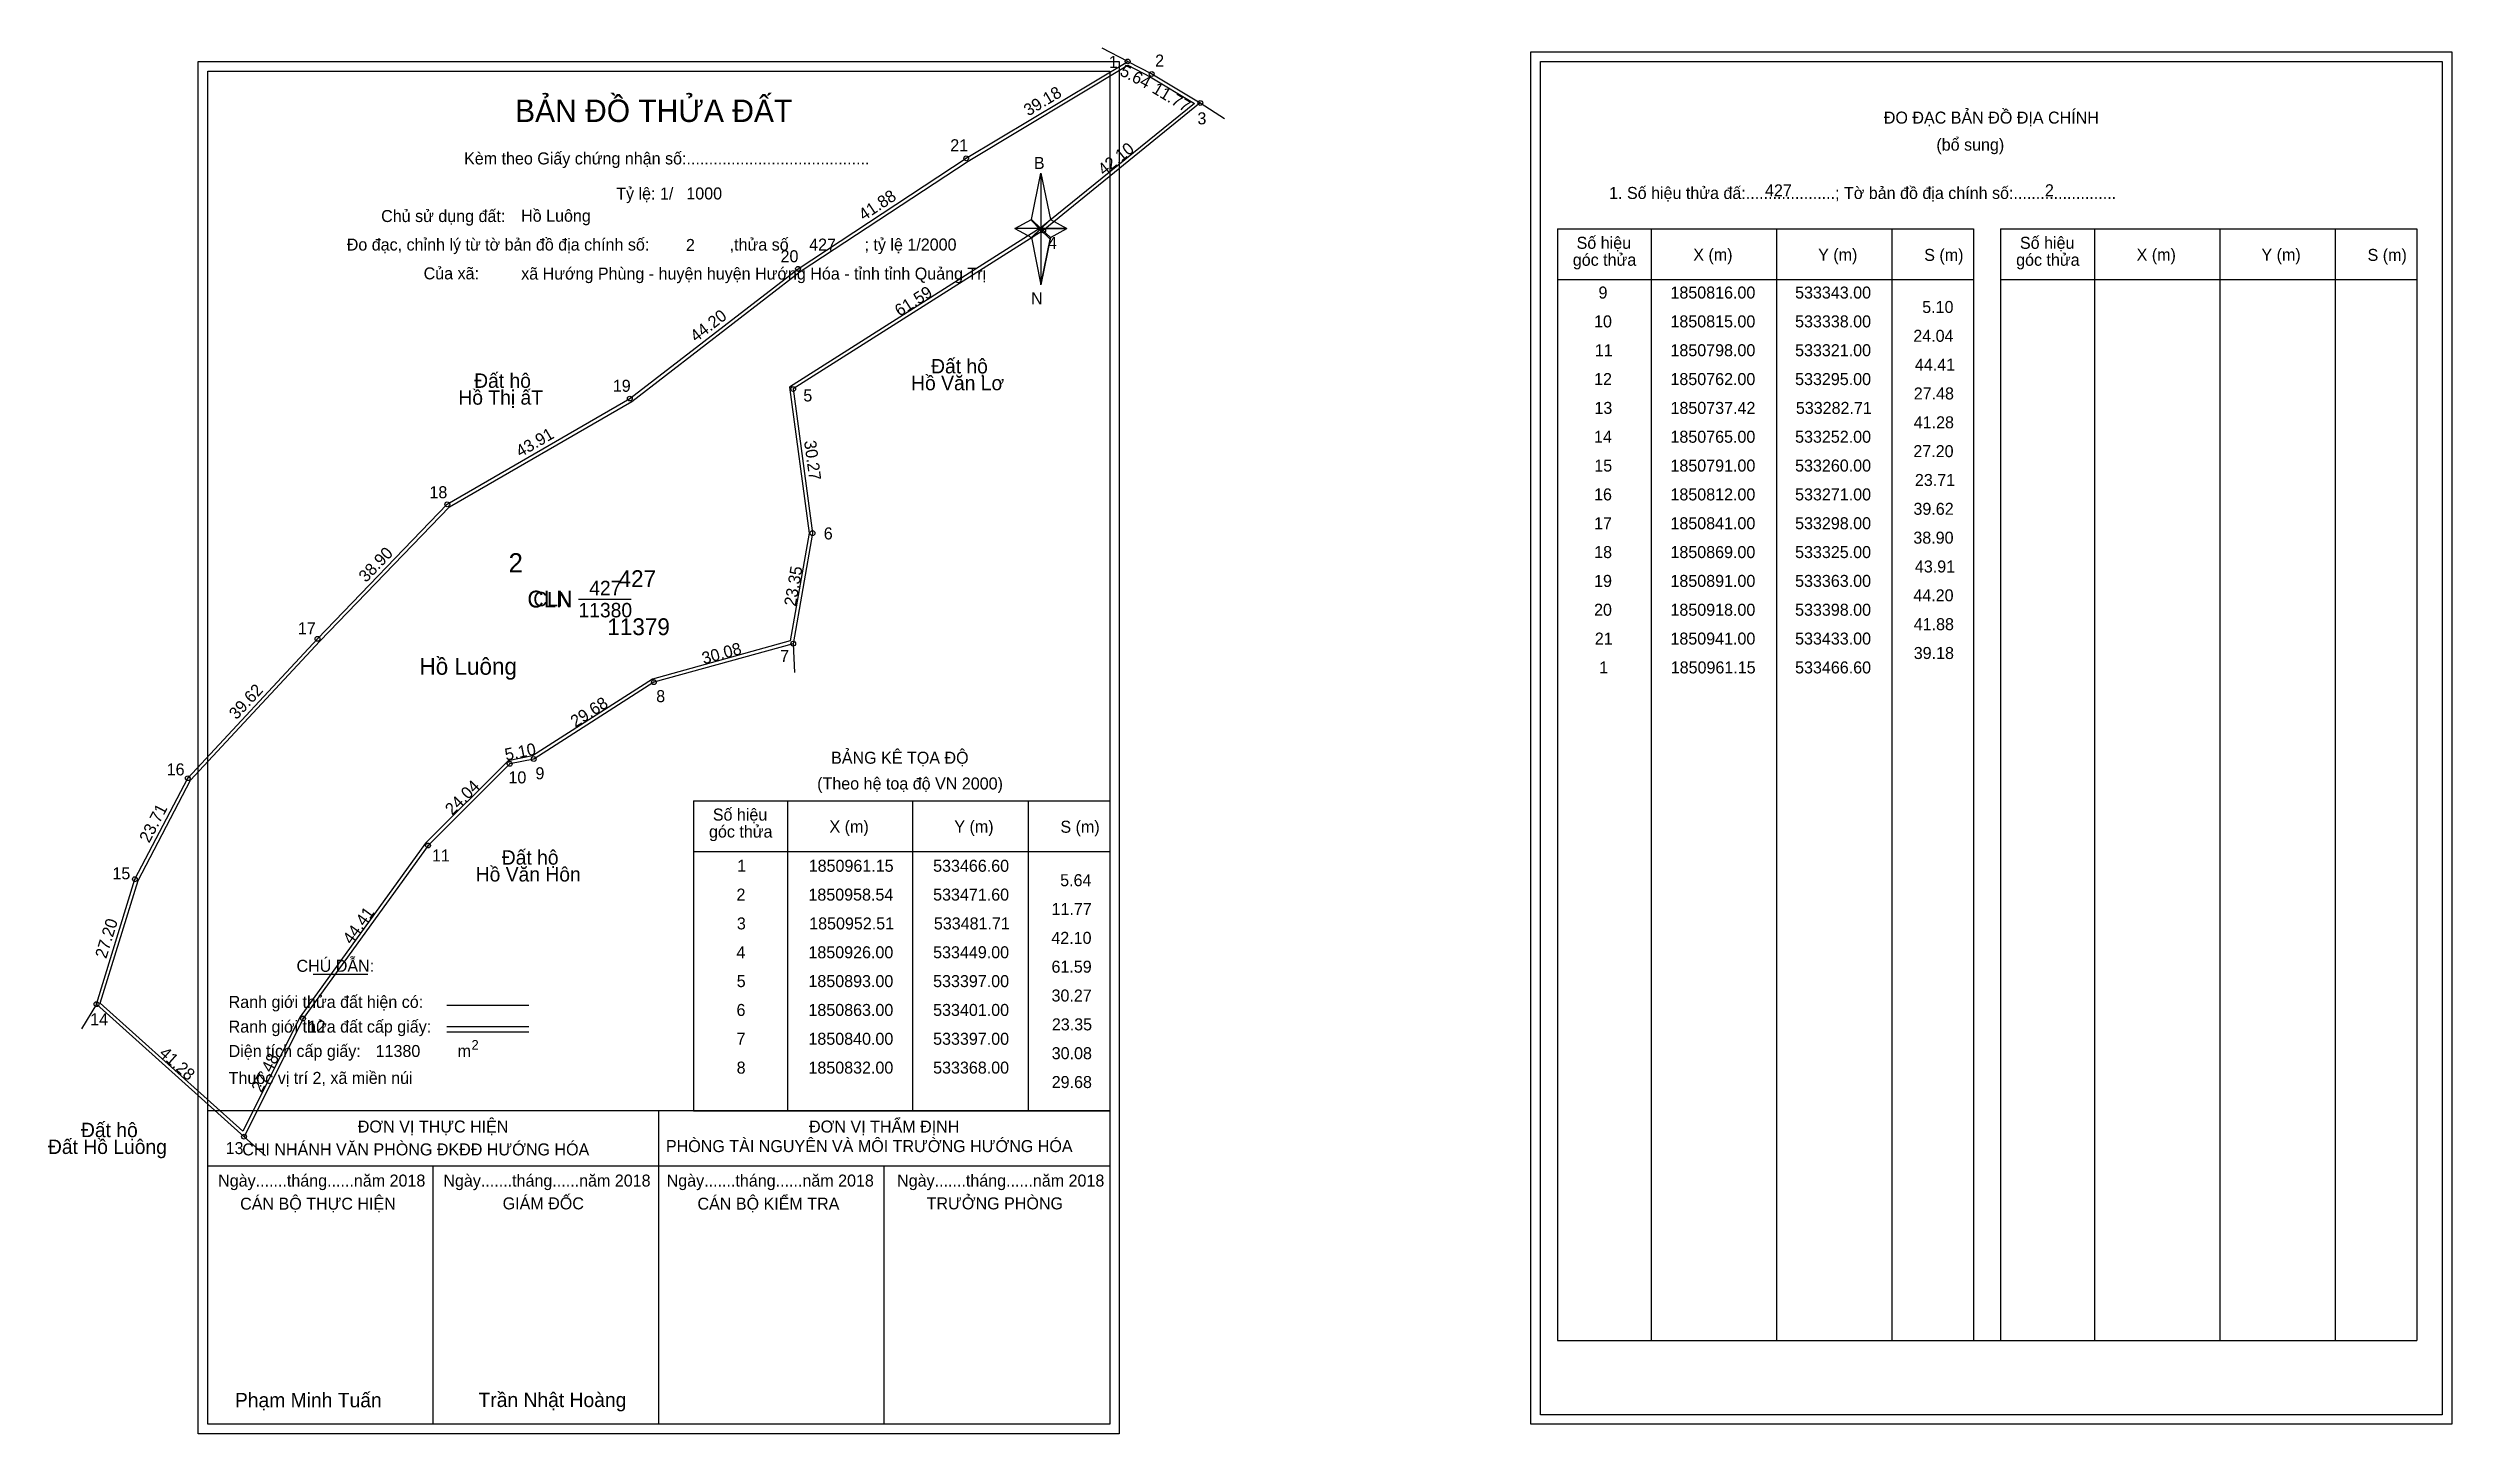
# Model space of a CAD drawing. Extents: x 533242 to 533742, y 1850676 to 1850964.
import ezdxf

# ---------------------------------------------------------------- set-up
doc = ezdxf.new("R2010")
doc.units = 0
for name, color, linetype in [('Level 1', 7, 'Continuous'), ('Level 10', 7, 'Continuous'), ('Level 11', 7, 'Continuous'), ('Level 13', 7, 'Continuous'), ('Level 2', 7, 'Continuous'), ('Level 27', 7, 'Continuous'), ('Level 3', 7, 'Continuous'), ('Level 36', 7, 'Continuous'), ('Level 4', 7, 'Continuous'), ('Level 49', 7, 'Continuous'), ('Level 5', 7, 'Continuous'), ('Level 53', 7, 'Continuous'), ('Level 55', 7, 'Continuous'), ('Level 6', 7, 'Continuous'), ('Level 63', 7, 'Continuous'), ('Level 7', 7, 'Continuous'), ('Level 9', 7, 'Continuous')]:
    doc.layers.add(name, color=color, linetype=linetype)

msp = doc.modelspace()

# ---------------------------------------------------------------- linework, layer by layer
at = {"layer": 'Level 1'}
for p, q in [((533275.15, 1850959.15), (533275.15, 1850959.15)), ((533552.47, 1850961.15), (533552.47, 1850961.15)), ((533446.57, 1850928.27), (533448.54, 1850937.91)), ((533448.54, 1850937.91), (533448.54, 1850926.38)), ((533448.54, 1850937.91), (533450.51, 1850928.27)), ((533443.13, 1850926.38), (533446.57, 1850928.27)), ((533446.57, 1850928.27), (533448.54, 1850926.38)), ((533448.39, 1850926.16), (533446.57, 1850928.05)), ((533450.36, 1850928.05), (533448.39, 1850926.16)), ((533448.39, 1850926.16), (533450.36, 1850928.05)), ((533450.51, 1850928.27), (533448.54, 1850926.38)), ((533448.54, 1850926.38), (533446.57, 1850924.54)), ((533448.39, 1850926.16), (533446.57, 1850924.32)), ((533446.57, 1850924.32), (533448.39, 1850926.16)), ((533446.57, 1850924.54), (533448.54, 1850914.68)), ((533450.36, 1850924.32), (533448.39, 1850926.16)), ((533448.54, 1850926.38), (533448.54, 1850914.68)), ((533448.54, 1850926.38), (533453.95, 1850926.38)), ((533448.54, 1850926.38), (533450.51, 1850924.54)), ((533450.51, 1850924.54), (533448.54, 1850914.68)), ((533450.51, 1850924.54), (533453.95, 1850926.38)), ((533556.01, 1850926.29), (533642.61, 1850926.29)), ((533575.6, 1850695.03), (533575.6, 1850926.29)), ((533601.67, 1850695.03), (533601.67, 1850926.29)), ((533625.64, 1850926.29), (533625.64, 1850695.03)), ((533642.61, 1850926.29), (533642.61, 1850695.03)), ((533648.26, 1850926.29), (533734.87, 1850926.29)), ((533667.85, 1850695.03), (533667.85, 1850926.29)), ((533693.93, 1850695.03), (533693.93, 1850926.29)), ((533717.9, 1850926.29), (533717.9, 1850695.03)), ((533734.87, 1850926.29), (533734.87, 1850695.03)), ((533556.01, 1850915.77), (533642.61, 1850915.77)), ((533648.26, 1850915.77), (533734.87, 1850915.77)), ((533376.25, 1850807.32), (533462.85, 1850807.32)), ((533395.84, 1850742.8), (533395.84, 1850807.32)), ((533421.91, 1850742.8), (533421.91, 1850807.32)), ((533445.88, 1850807.32), (533445.88, 1850742.8)), ((533376.25, 1850796.79), (533462.85, 1850796.79)), ((533297.07, 1850771.21), (533308.47, 1850771.21)), ((533324.93, 1850764.81), (533341.95, 1850764.81)), ((533324.93, 1850760.36), (533341.95, 1850760.36)), ((533324.93, 1850759.27), (533341.95, 1850759.27)), ((533381.98, 1850742.8), (533275.15, 1850742.8)), ((533462.85, 1850742.8), (533358.01, 1850742.8)), ((533369, 1850677.57), (533369, 1850742.8)), ((533376.25, 1850742.79), (533462.85, 1850742.79)), ((533462.85, 1850731.25), (533275.15, 1850731.25)), ((533322.07, 1850677.57), (533322.07, 1850731.25)), ((533415.92, 1850677.57), (533415.92, 1850731.25)), ((533556.01, 1850695.03), (533734.87, 1850695.03)), ((533462.85, 1850677.57), (533462.85, 1850677.57)), ((533740.17, 1850679.57), (533740.17, 1850679.57))]:
    msp.add_line(p, q, dxfattribs=at)
for points in [[(533446.57, 1850928.27), (533448.54, 1850937.91), (533448.54, 1850926.38)], [(533448.54, 1850926.38), (533450.51, 1850928.27), (533453.95, 1850926.38)], [(533443.13, 1850926.38), (533446.57, 1850924.54), (533448.54, 1850926.38)], [(533448.54, 1850926.38), (533448.54, 1850914.68), (533450.51, 1850924.54)]]:
    msp.add_lwpolyline(points, close=True, dxfattribs=at)
at = {"layer": 'Level 10'}
msp.add_line((533471.6, 1850958.54), (533481.71, 1850952.51), dxfattribs=at)
for points in [[(533282.71, 1850737.42), (533252, 1850765), (533260, 1850791), (533271, 1850812), (533298, 1850841), (533325, 1850869), (533363, 1850891), (533398, 1850918), (533433, 1850941), (533466.6, 1850961.15), (533471.6, 1850958.54), (533481.71, 1850952.51), (533449, 1850926), (533397, 1850893), (533401, 1850863), (533397, 1850840), (533368, 1850832), (533343, 1850816), (533338, 1850815), (533321, 1850798), (533295, 1850762)], [(533282.49, 1850738.55), (533252.8, 1850765.22), (533260.65, 1850790.73), (533271.58, 1850811.59), (533298.51, 1850840.52), (533325.44, 1850868.44), (533363.39, 1850890.42), (533398.41, 1850917.43), (533433.37, 1850940.41), (533466.62, 1850960.35), (533471.26, 1850957.93), (533480.49, 1850952.42), (533448.59, 1850926.57), (533396.25, 1850893.35), (533400.29, 1850863.01), (533396.39, 1850840.56), (533367.71, 1850832.65), (533342.73, 1850816.66), (533337.65, 1850815.64), (533320.47, 1850798.46), (533294.4, 1850762.36)]]:
    msp.add_lwpolyline(points, close=True, dxfattribs=at)
at = {"layer": 'Level 11'}
for centre in [(533466.6, 1850961.15), (533471.6, 1850958.54), (533481.71, 1850952.51), (533433, 1850941), (533449, 1850926), (533398, 1850918), (533397, 1850893), (533363, 1850891), (533325, 1850869), (533401, 1850863), (533298, 1850841), (533397, 1850840), (533368, 1850832), (533271, 1850812), (533338, 1850815), (533343, 1850816), (533321, 1850798), (533260, 1850791), (533252, 1850765), (533295, 1850762), (533282.71, 1850737.42), (533282.71, 1850737.42)]:
    msp.add_circle(centre, 0.5, dxfattribs=at)
at = {"layer": 'Level 27'}
for p, q in [((533466.6, 1850961.15), (533461.28, 1850963.93)), ((533481.71, 1850952.51), (533486.75, 1850949.25)), ((533397, 1850840), (533397.24, 1850834)), ((533252, 1850765), (533248.91, 1850759.85)), ((533282.71, 1850737.42), (533287.17, 1850733.41))]:
    msp.add_line(p, q, dxfattribs=at)
at = {"layer": 'Level 3'}
for p, q in [((533556.01, 1850926.29), (533556.01, 1850695.03)), ((533648.26, 1850926.29), (533648.26, 1850695.03)), ((533376.25, 1850807.32), (533376.25, 1850742.8))]:
    msp.add_line(p, q, dxfattribs=at)
at = {"layer": 'Level 63'}
for points in [[(533550.48, 1850963.15), (533742.18, 1850963.15), (533742.18, 1850677.57), (533550.48, 1850677.57)], [(533273.15, 1850961.15), (533464.85, 1850961.15), (533464.85, 1850675.57), (533273.15, 1850675.57)], [(533275.15, 1850959.15), (533462.85, 1850959.15), (533462.85, 1850677.57), (533275.15, 1850677.57)], [(533552.48, 1850961.15), (533740.18, 1850961.15), (533740.18, 1850679.57), (533552.48, 1850679.57)]]:
    msp.add_lwpolyline(points, close=True, dxfattribs=at)
at = {"layer": 'Level 9'}
msp.add_line((533352.3, 1850849.28), (533363.24, 1850849.28), dxfattribs=at)

# ---------------------------------------------------------------- texts
at = {"layer": 'Level 1'}
for s, height, p in [('BẢN ĐỒ THỬA ĐẤT', 4.6657, (533339.12, 1850948.55)), ('ĐO ĐẠC BẢN ĐỒ ĐỊA CHÍNH', 2.5, (533623.95, 1850948.21)), ('Kèm theo Giấy chứng nhận số:.........................................', 2.5, (533328.5, 1850939.72)), ('(bổ sung)', 2.5, (533634.89, 1850942.59)), ('B', 2.5, (533447.08, 1850938.78)), ('1. Số hiệu thửa đấ:....................; Tờ bản đồ địa chính số:.......................', 2.5, (533566.78, 1850932.53)), ('Chủ sử dụng đất:', 2.5, (533311.24, 1850927.73)), ('Đo đạc, chỉnh lý từ tờ bản đồ địa chính số:                  ,thửa số                 ; tỷ lệ 1/2000', 2.5, (533304.08, 1850921.8)), ('Số hiệu', 2.5, (533560.02, 1850922.16)), ('X (m)', 2.5, (533584.3, 1850919.69)), ('Y (m)', 2.5, (533610.28, 1850919.69)), ('S (m)', 2.5, (533632.36, 1850919.64)), ('Số hiệu', 2.5, (533652.28, 1850922.16)), ('X (m)', 2.5, (533676.56, 1850919.69)), ('Y (m)', 2.5, (533702.54, 1850919.69)), ('S (m)', 2.5, (533724.62, 1850919.64)), ('Của xã:', 2.5, (533320.08, 1850915.8)), ('góc thửa', 2.5, (533559.23, 1850918.63)), ('góc thửa', 2.5, (533651.49, 1850918.63)), ('N', 2.5, (533446.48, 1850910.61)), ('BẢNG KÊ TỌA ĐỘ', 2.5, (533404.88, 1850815.02)), ('(Theo hệ toạ độ VN 2000)', 2.5, (533401.98, 1850809.66)), ('góc thửa', 2.5, (533379.47, 1850799.66)), ('Số hiệu', 2.5, (533380.26, 1850803.19)), ('X (m)', 2.5, (533404.54, 1850800.71)), ('Y (m)', 2.5, (533430.52, 1850800.71)), ('S (m)', 2.5, (533452.6, 1850800.66)), ('CHÚ DẪN:', 2.5, (533293.63, 1850771.72)), ('Ranh giới thửa đất hiện có:', 2.5, (533279.5, 1850764.22)), ('Ranh giới thửa đất cấp giấy:', 2.5, (533279.5, 1850759.08)), ('Diện tích cấp giấy:', 2.5, (533279.5, 1850754)), ('2', 2, (533330.05, 1850755.53)), ('m', 2.5, (533327.15, 1850754.02)), ('Thuộc vị trí 2, xã miền núi', 2.5, (533279.5, 1850748.4)), ('ĐƠN VỊ THẨM ĐỊNH', 2.5, (533400.29, 1850738.28)), ('CHI NHÁNH VĂN PHÒNG ĐKĐĐ HƯỚNG HÓA', 2.5, (533282.34, 1850733.52)), ('ĐƠN VỊ THỰC HIỆN', 2.5, (533306.38, 1850738.28)), ('PHÒNG TÀI NGUYÊN VÀ MÔI TRƯỜNG HƯỚNG HÓA', 2.5, (533370.51, 1850734.21)), ('Ngày.......tháng......năm 2018', 2.5, (533277.32, 1850727.04)), ('Ngày.......tháng......năm 2018', 2.5, (533324.19, 1850727.04)), ('Ngày.......tháng......năm 2018', 2.5, (533370.66, 1850727.04)), ('Ngày.......tháng......năm 2018', 2.5, (533418.62, 1850727.04)), ('CÁN BỘ THỰC HIỆN', 2.5, (533281.9, 1850722.23)), ('GIÁM ĐỐC', 2.5, (533336.53, 1850722.29)), ('CÁN BỘ KIỂM TRA', 2.5, (533377.07, 1850722.23)), ('TRƯỞNG PHÒNG', 2.5, (533424.76, 1850722.29)), ('Phạm Minh Tuấn', 3, (533280.81, 1850681.11)), ('Trần Nhật Hoàng', 3, (533331.5, 1850681.16))]:
    msp.add_text(s, height=height, dxfattribs=at).set_placement(p)
at = {"layer": 'Level 11'}
msp.add_text('Tỷ lệ: 1/', height=2.5, dxfattribs=at).set_placement((533360.16, 1850932.41))
at = {"layer": 'Level 13'}
for s, p in [('427', (533354.54, 1850850.08)), ('CLN', (533342.91, 1850847.78)), ('11380', (533352.31, 1850845.48))]:
    msp.add_text(s, height=3, dxfattribs=at).set_placement(p)
at = {"layer": 'Level 2'}
msp.add_text('Hồ Luông', height=3.5, dxfattribs=at).set_placement((533319.21, 1850833.54))
at = {"layer": 'Level 3'}
msp.add_text('CLN', height=3.5, dxfattribs=at).set_placement((533341.68, 1850847.53))
at = {"layer": 'Level 36'}
for s, p in [('Đất hộ', (533425.68, 1850896.24)), ('Hồ Thị ấT', (533327.31, 1850889.73)), ('Đất hộ', (533330.59, 1850893.23)), ('Hồ Văn Lơ', (533421.53, 1850892.74)), ('Đất hộ', (533336.34, 1850794.02)), ('Hồ Văn Hôn', (533330.92, 1850790.52)), ('Đất Hồ Luông', (533241.9, 1850733.82)), ('Đất hộ', (533248.77, 1850737.32))]:
    msp.add_text(s, height=3, dxfattribs=at).set_placement(p)
at = {"layer": 'Level 4'}
msp.add_text('427', height=3.5, dxfattribs=at).set_placement((533360.65, 1850851.78))
at = {"layer": 'Level 49'}
for s, rotation, p in [('5.64', 332.4354, (533464.76, 1850958.39)), ('39.18', 30.9512, (533445.92, 1850949.68)), ('11.77', 329.1865, (533471.47, 1850954.78)), ('42.10', 39.0232, (533461.67, 1850937.3)), ('41.88', 33.3106, (533411.68, 1850927.94)), ('61.59', 32.3998, (533419.13, 1850907.99)), ('44.20', 37.6476, (533376.77, 1850902.64)), ('43.91', 30.0686, (533340.2, 1850878.72)), ('30.27', 277.5946, (533399.25, 1850882.14)), ('38.90', 46.0416, (533308.09, 1850852.61)), ('23.35', 80.1342, (533397.52, 1850847.66)), ('30.08', 15.4222, (533378.38, 1850835.69)), ('39.62', 47.0454, (533281.14, 1850824.06)), ('29.68', 32.6192, (533351.66, 1850822.49)), ('5.10', 11.3099, (533337.24, 1850815.66)), ('24.04', 45, (533326.04, 1850804.17)), ('23.71', 62.354, (533262.97, 1850798.39)), ('27.20', 72.8973, (533254.03, 1850774.33)), ('44.41', 54.1623, (533305.05, 1850777.28)), ('41.28', 318.0737, (533264.88, 1850754.51)), ('27.48', 63.4349, (533286.33, 1850746.45))]:
    msp.add_text(s, height=2.5, rotation=rotation, dxfattribs=at).set_placement(p)
at = {"layer": 'Level 5'}
msp.add_text('11379', height=3.5, dxfattribs=at).set_placement((533358.31, 1850841.78))
at = {"layer": 'Level 53'}
for s, p in [('9', (533564.58, 1850911.81)), ('1850816.00', (533579.55, 1850911.81)), ('533343.00', (533605.49, 1850911.81)), ('10', (533563.65, 1850905.81)), ('1850815.00', (533579.55, 1850905.81)), ('533338.00', (533605.49, 1850905.81)), ('5.10', (533631.94, 1850908.81)), ('11', (533563.81, 1850899.81)), ('1850798.00', (533579.55, 1850899.81)), ('533321.00', (533605.49, 1850899.81)), ('24.04', (533630.09, 1850902.81)), ('44.41', (533630.42, 1850896.81)), ('12', (533563.66, 1850893.81)), ('1850762.00', (533579.55, 1850893.81)), ('533295.00', (533605.49, 1850893.81)), ('27.48', (533630.18, 1850890.81)), ('13', (533563.73, 1850887.81)), ('1850737.42', (533579.56, 1850887.81)), ('533282.71', (533605.65, 1850887.81)), ('41.28', (533630.18, 1850884.81)), ('14', (533563.64, 1850881.81)), ('1850765.00', (533579.55, 1850881.81)), ('533252.00', (533605.49, 1850881.81)), ('15', (533563.7, 1850875.81)), ('1850791.00', (533579.55, 1850875.81)), ('533260.00', (533605.49, 1850875.81)), ('27.20', (533630.1, 1850878.81)), ('16', (533563.65, 1850869.81)), ('1850812.00', (533579.55, 1850869.81)), ('533271.00', (533605.49, 1850869.81)), ('23.71', (533630.42, 1850872.81)), ('39.62', (533630.12, 1850866.81)), ('17', (533563.66, 1850863.81)), ('1850841.00', (533579.55, 1850863.81)), ('533298.00', (533605.49, 1850863.81)), ('38.90', (533630.1, 1850860.81)), ('18', (533563.68, 1850857.81)), ('1850869.00', (533579.55, 1850857.81)), ('533325.00', (533605.49, 1850857.81)), ('43.91', (533630.42, 1850854.81)), ('19', (533563.66, 1850851.81)), ('1850891.00', (533579.55, 1850851.81)), ('533363.00', (533605.49, 1850851.81)), ('20', (533563.65, 1850845.81)), ('1850918.00', (533579.55, 1850845.81)), ('533398.00', (533605.49, 1850845.81)), ('44.20', (533630.1, 1850848.81)), ('21', (533563.81, 1850839.81)), ('1850941.00', (533579.55, 1850839.81)), ('533433.00', (533605.49, 1850839.81)), ('41.88', (533630.18, 1850842.81)), ('39.18', (533630.18, 1850836.81)), ('1', (533564.73, 1850833.81)), ('1850961.15', (533579.61, 1850833.81)), ('533466.60', (533605.49, 1850833.81)), ('1', (533385.34, 1850792.54)), ('1850961.15', (533400.22, 1850792.54)), ('533466.60', (533426.11, 1850792.54)), ('5.64', (533452.55, 1850789.54)), ('2', (533385.19, 1850786.54)), ('1850958.54', (533400.16, 1850786.54)), ('533471.60', (533426.11, 1850786.54)), ('3', (533385.27, 1850780.54)), ('1850952.51', (533400.32, 1850780.54)), ('533481.71', (533426.27, 1850780.54)), ('11.77', (533450.75, 1850783.54)), ('4', (533385.18, 1850774.54)), ('1850926.00', (533400.16, 1850774.54)), ('533449.00', (533426.11, 1850774.54)), ('42.10', (533450.71, 1850777.54)), ('61.59', (533450.74, 1850771.54)), ('5', (533385.24, 1850768.54)), ('1850893.00', (533400.16, 1850768.54)), ('533397.00', (533426.11, 1850768.54)), ('30.27', (533450.75, 1850765.54)), ('6', (533385.19, 1850762.54)), ('1850863.00', (533400.16, 1850762.54)), ('533401.00', (533426.11, 1850762.54)), ('23.35', (533450.82, 1850759.54)), ('7', (533385.2, 1850756.54)), ('1850840.00', (533400.16, 1850756.54)), ('533397.00', (533426.11, 1850756.54)), ('8', (533385.22, 1850750.54)), ('1850832.00', (533400.16, 1850750.54)), ('533368.00', (533426.11, 1850750.54)), ('30.08', (533450.79, 1850753.54)), ('29.68', (533450.79, 1850747.54))]:
    msp.add_text(s, height=2.5, dxfattribs=at).set_placement(p)
at = {"layer": 'Level 55'}
for s, height, p in [('425', 0.11, (533466.48, 1850961.04)), ('425', 0.11, (533466.48, 1850961.04)), ('1', 0.4, (533466.49, 1850961.15)), ('0', 0.11, (533466.56, 1850961.04)), ('2', 0.4, (533471.46, 1850958.54)), ('0', 0.11, (533471.56, 1850958.43)), ('492', 0.11, (533481.59, 1850952.4)), ('3', 0.4, (533481.59, 1850952.51)), ('0', 0.11, (533481.67, 1850952.4)), ('21', 0.4, (533432.74, 1850941)), ('425', 0.11, (533432.88, 1850940.89)), ('425', 0.11, (533432.88, 1850940.89)), ('4', 0.4, (533448.86, 1850926)), ('492', 0.11, (533448.88, 1850925.89)), ('20', 0.4, (533397.72, 1850918)), ('425', 0.11, (533397.88, 1850917.89)), ('425', 0.11, (533397.88, 1850917.89)), ('492', 0.11, (533396.88, 1850892.89)), ('5', 0.4, (533396.87, 1850893)), ('19', 0.4, (533362.72, 1850891)), ('425', 0.11, (533362.88, 1850890.89)), ('425', 0.11, (533362.88, 1850890.89)), ('18', 0.4, (533324.72, 1850869)), ('425', 0.11, (533324.88, 1850868.89)), ('425', 0.11, (533324.88, 1850868.89)), ('492', 0.11, (533400.88, 1850862.89)), ('6', 0.4, (533400.86, 1850863)), ('17', 0.4, (533297.72, 1850841)), ('425', 0.11, (533297.88, 1850840.89)), ('425', 0.11, (533297.88, 1850840.89)), ('492', 0.11, (533396.88, 1850839.89)), ('434', 0.11, (533396.88, 1850839.89)), ('7', 0.4, (533396.87, 1850840)), ('434', 0.11, (533367.88, 1850831.89)), ('8', 0.4, (533367.87, 1850832)), ('16', 0.4, (533270.72, 1850812)), ('425', 0.11, (533270.88, 1850811.89)), ('425', 0.11, (533270.88, 1850811.89)), ('10', 0.4, (533337.72, 1850815)), ('434', 0.11, (533337.88, 1850814.89)), ('434', 0.11, (533342.88, 1850815.89)), ('9', 0.4, (533342.86, 1850816)), ('11', 0.4, (533320.74, 1850798)), ('434', 0.11, (533320.88, 1850797.89)), ('15', 0.4, (533259.72, 1850791)), ('425', 0.11, (533259.88, 1850790.89)), ('425', 0.11, (533259.88, 1850790.89)), ('14', 0.4, (533251.71, 1850765)), ('425', 0.11, (533251.88, 1850764.89)), ('425', 0.11, (533251.88, 1850764.89)), ('0', 0.11, (533251.96, 1850764.89)), ('0', 0.11, (533251.96, 1850764.89)), ('12', 0.4, (533294.72, 1850762)), ('434', 0.11, (533294.88, 1850761.89)), ('13', 0.4, (533282.44, 1850737.42)), ('434', 0.11, (533282.59, 1850737.31)), ('0', 0.11, (533282.67, 1850737.31)), ('0', 0.11, (533282.67, 1850737.31))]:
    msp.add_text(s, height=height, dxfattribs=at).set_placement(p)
at = {"layer": 'Level 6'}
for s, p in [('1000', (533374.75, 1850932.43)), ('427', (533599.23, 1850933.07)), ('2', (533657.48, 1850933.09)), ('Hồ Luông', (533340.37, 1850927.8)), ('2', (533374.67, 1850921.71)), ('427', (533400.31, 1850921.79)), ('xã Hướng Phùng - huyện huyện Hướng Hóa - tỉnh tỉnh Quảng Trị', (533340.39, 1850915.76)), ('11380', (533310.09, 1850754))]:
    msp.add_text(s, height=2.5, dxfattribs=at).set_placement(p)
at = {"layer": 'Level 63'}
msp.add_text('D', height=0.01, dxfattribs=at).set_placement((533390.23, 1850838.21))
msp.add_text('D', height=0.01, dxfattribs=at).set_placement((533390.23, 1850838.21))
at = {"layer": 'Level 7'}
msp.add_text('2', height=4, dxfattribs=at).set_placement((533337.76, 1850854.82))
at = {"layer": 'Level 9'}
for s, p in [('1', (533462.7, 1850959.81)), ('2', (533472.31, 1850960.08)), ('3', (533481.11, 1850948.06)), ('21', (533429.68, 1850942.46)), ('20', (533394.36, 1850919.36)), ('4', (533450.01, 1850922.15)), ('19', (533359.45, 1850892.41)), ('5', (533399.1, 1850890.4)), ('18', (533321.29, 1850870.27)), ('6', (533403.35, 1850861.69)), ('17', (533293.91, 1850841.95)), ('7', (533394.27, 1850836.17)), ('8', (533368.48, 1850827.83)), ('16', (533266.61, 1850812.6)), ('10', (533337.73, 1850810.93)), ('9', (533343.35, 1850811.78)), ('11', (533321.82, 1850794.68)), ('15', (533255.32, 1850790.97)), ('14', (533250.69, 1850760.59)), ('12', (533295.97, 1850759.09)), ('13', (533278.88, 1850733.79))]:
    msp.add_text(s, height=2.5, dxfattribs=at).set_placement(p)

doc.saveas('drawing.dxf')
